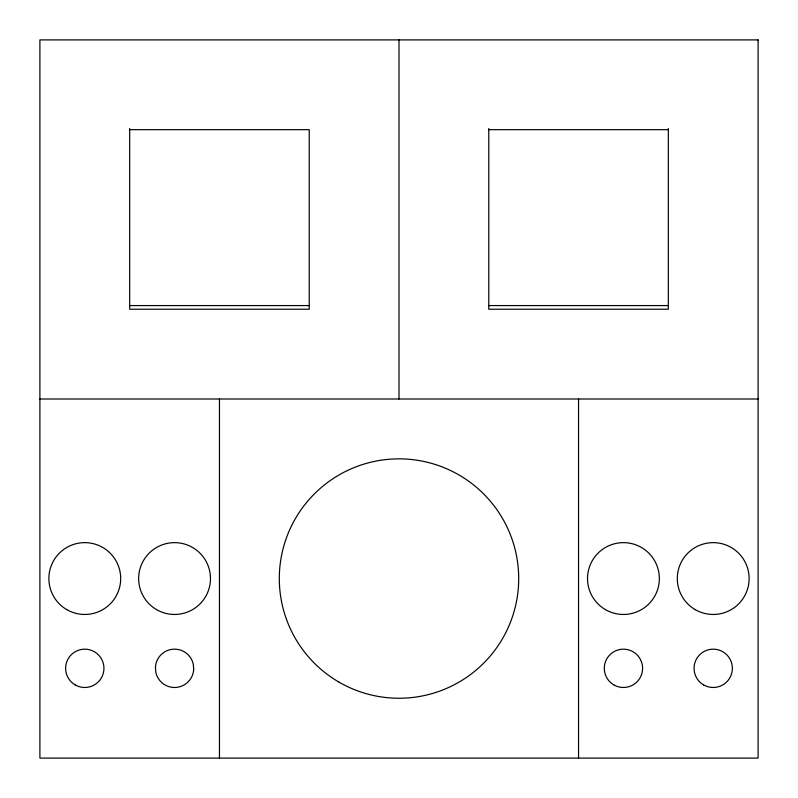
<?xml version="1.0" encoding="UTF-8"?>
<svg xmlns="http://www.w3.org/2000/svg" width="798" height="798" viewBox="0 0 798 798"><rect width="100%" height="100%" fill="white"/><g stroke="black" fill="none" stroke-linecap="round" stroke-linejoin="round"><path stroke-width="1.2" d="M129.675 129.675L309.225 129.675L309.225 309.225L129.675 309.225L129.675 128.518M488.775 129.675L668.325 129.675M129.675 305.574L309.225 305.574M488.775 305.574L668.325 305.574M39.9 399L758.1 399M668.325 128.508L668.325 309.225L488.775 309.225L488.775 128.508M578.55 399L578.55 758.1M399 39.9L399 399M219.45 399L219.45 758.1M758.1 39.9L39.9 39.9L39.9 758.1L758.1 758.1L758.1 39.9M193.685 669.472L193.325 664.485A19.152 19.152 0 0 0 155.44 667.178L155.8 672.165A19.152 19.152 0 0 0 193.685 669.472M339.15 682.21A119.7 119.7 0 0 0 518.7 578.55A119.7 119.7 0 0 0 339.15 474.89A119.7 119.7 0 0 0 339.15 682.21M613.861 684.913A19.152 19.152 0 0 0 642.59 668.325A19.152 19.152 0 0 0 613.861 651.737A19.152 19.152 0 0 0 613.861 684.913M605.483 609.652A35.91 35.91 0 0 0 659.348 578.55A35.91 35.91 0 0 0 605.483 547.448A35.91 35.91 0 0 0 605.483 609.652M703.637 684.913A19.152 19.152 0 0 0 732.365 668.325A19.152 19.152 0 0 0 703.637 651.737A19.152 19.152 0 0 0 703.637 684.913M695.258 609.652A35.91 35.91 0 0 0 749.123 578.55A35.91 35.91 0 0 0 695.258 547.448A35.91 35.91 0 0 0 695.258 609.652M156.608 609.652A35.91 35.91 0 0 0 210.473 578.55A35.91 35.91 0 0 0 156.608 547.448A35.91 35.91 0 0 0 156.608 609.652M75.212 684.913A19.152 19.152 0 0 0 103.94 668.325A19.152 19.152 0 0 0 75.212 651.737A19.152 19.152 0 0 0 75.212 684.913M66.833 609.652A35.91 35.91 0 0 0 120.698 578.55A35.91 35.91 0 0 0 66.833 547.448A35.91 35.91 0 0 0 66.833 609.652"/></g></svg>
